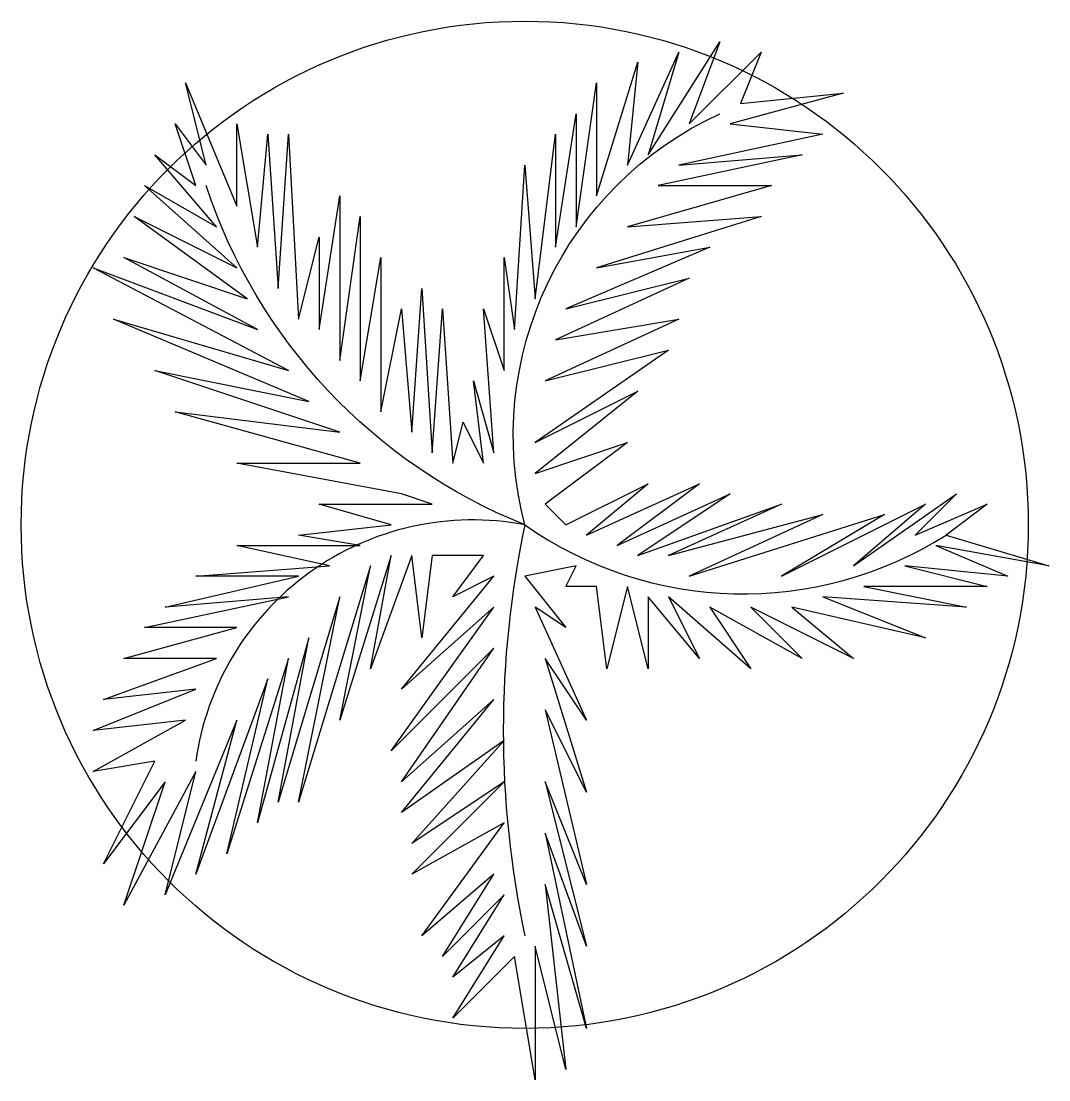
# Model space of a CAD drawing. Extents: x -1.7 to 0.8, y 7.95 to 10.52.
import ezdxf

# ---------------------------------------------------------------- set-up
doc = ezdxf.new("R2010")
doc.units = 0
doc.header["$MEASUREMENT"] = 0
doc.layers.get('0').update_dxf_attribs({"linetype": 'CONTINUOUS'})

# ---------------------------------------------------------------- blocks, each defined once
blk = doc.blocks.new('BB')
blk.add_lwpolyline([(-0.3, 0.075), (-0.7, 0.15), (-0.4, 0.15), (-0.85, 0.275), (-0.45, 0.225), (-0.9, 0.375), (-0.525, 0.3), (-1, 0.5), (-0.575, 0.375), (-1.05, 0.625), (-0.65, 0.475), (-0.975, 0.65), (-0.675, 0.55), (-0.95, 0.75), (-0.7, 0.625), (-0.925, 0.825), (-0.75, 0.725), (-0.9, 0.9), (-0.8, 0.825), (-0.85, 0.975), (-0.775, 0.875), (-0.825, 1.075), (-0.7, 0.775), (-0.7, 0.975), (-0.65, 0.675), (-0.625, 0.95), (-0.6, 0.575), (-0.575, 0.95), (-0.55, 0.5), (-0.5, 0.7), (-0.5, 0.475), (-0.45, 0.8), (-0.45, 0.4), (-0.4, 0.75), (-0.4, 0.35), (-0.35, 0.65), (-0.35, 0.275), (-0.3, 0.525), (-0.275, 0.225), (-0.25, 0.575), (-0.225, 0.175), (-0.2, 0.525), (-0.175, 0.15), (-0.15, 0.25), (-0.1, 0.15), (-0.125, 0.35), (-0.075, 0.175), (-0.1, 0.525), (-0.05, 0.375), (-0.05, 0.65), (-0.025, 0.475), (0, 0.875), (0.025, 0.55), (0.075, 0.95), (0.075, 0.675), (0.125, 1), (0.125, 0.725), (0.175, 1.075), (0.175, 0.8), (0.275, 1.125), (0.25, 0.875), (0.375, 1.15), (0.3, 0.9), (0.475, 1.175), (0.4, 0.975), (0.575, 1.15), (0.525, 1.025), (0.775, 1.05), (0.5, 0.975), (0.725, 0.95), (0.375, 0.875), (0.675, 0.9), (0.325, 0.825), (0.6, 0.825), (0.25, 0.725), (0.575, 0.75), (0.175, 0.625), (0.45, 0.675), (0.1, 0.525), (0.4, 0.6), (0.075, 0.45), (0.375, 0.5), (0.05, 0.35), (0.35, 0.425), (0.025, 0.2), (0.275, 0.325), (0.025, 0.125), (0.25, 0.2), (0.05, 0.05), (0.1, 0), (0.3, 0.1), (0.15, -0.025), (0.425, 0.1), (0.225, -0.05), (0.5, 0.075), (0.275, -0.075), (0.625, 0.05), (0.35, -0.075), (0.725, 0.025), (0.4, -0.125), (0.875, 0.025), (0.625, -0.125), (0.975, 0.05), (0.8, -0.1), (1.05, 0.075), (0.95, -0.025), (1.125, 0.05), (1.025, -0.025), (1.275, -0.1), (1, -0.05), (1.175, -0.125), (0.925, -0.1), (1.125, -0.15), (0.825, -0.15), (1.075, -0.2), (0.725, -0.175), (0.975, -0.275), (0.65, -0.2), (0.8, -0.325), (0.55, -0.2), (0.675, -0.325), (0.45, -0.2), (0.55, -0.35), (0.35, -0.175), (0.425, -0.325), (0.3, -0.175), (0.3, -0.35), (0.25, -0.15), (0.2, -0.35), (0.175, -0.15), (0.1, -0.15), (0.125, -0.1), (0, -0.125), (0.1, -0.25), (0.025, -0.2), (0.15, -0.475), (0.05, -0.325), (0.15, -0.65), (0.05, -0.45), (0.15, -0.875), (0.05, -0.625), (0.15, -1.025), (0.05, -0.75), (0.15, -1.225), (0.05, -0.875), (0.1, -1.325), (0.025, -1.025), (0.025, -1.35), (-0.025, -1.05), (-0.175, -1.2), (-0.05, -1), (-0.175, -1.1), (-0.05, -0.9), (-0.2, -1.05), (-0.075, -0.85), (-0.25, -1), (-0.05, -0.725), (-0.275, -0.85), (-0.05, -0.625), (-0.275, -0.775), (-0.05, -0.525), (-0.3, -0.7), (-0.075, -0.425), (-0.3, -0.625), (-0.075, -0.3), (-0.325, -0.55), (-0.075, -0.2), (-0.3, -0.4), (-0.075, -0.125), (-0.175, -0.175), (-0.1, -0.075), (-0.225, -0.075), (-0.25, -0.275), (-0.275, -0.075), (-0.375, -0.35), (-0.325, -0.075), (-0.45, -0.475), (-0.375, -0.1), (-0.55, -0.675), (-0.45, -0.175), (-0.6, -0.675), (-0.525, -0.275), (-0.65, -0.725), (-0.575, -0.325), (-0.725, -0.8), (-0.625, -0.375), (-0.8, -0.85), (-0.7, -0.475), (-0.875, -0.9), (-0.8, -0.6), (-0.975, -0.925), (-0.875, -0.625), (-1.025, -0.825), (-0.9, -0.575), (-1.05, -0.6), (-0.825, -0.475), (-1.05, -0.5), (-0.8, -0.4), (-1.025, -0.425), (-0.75, -0.325), (-0.975, -0.325), (-0.7, -0.25), (-0.925, -0.25), (-0.575, -0.175), (-0.875, -0.2), (-0.55, -0.125), (-0.8, -0.125), (-0.475, -0.1), (-0.7, -0.05), (-0.4, -0.05), (-0.55, -0.025), (-0.325, 0), (-0.5, 0.05), (-0.225, 0.05)], close=True)
for points in [[(0, 0, -0.364018), (0.475, 1, 0.642143)], [(0, 0, -0.22114), (-0.775, 0.825, -0.160807)], [(0, 0, 0.42875), (-0.8, -0.575, -14.521207)], [(0, 0, 0.104122), (0, -1, 8.138619)], [(0, 0, 0.302776), (1.025, -0.025, 0.550973)]]:
    blk.add_lwpolyline(points, format="xyb")
blk.add_circle((0, 0), 1.225)

msp = doc.modelspace()

# ---------------------------------------------------------------- block references
at = {"color": 0}
msp.add_blockref('BB', (-0.475, 9.3), dxfattribs=at)

doc.saveas('drawing.dxf')
